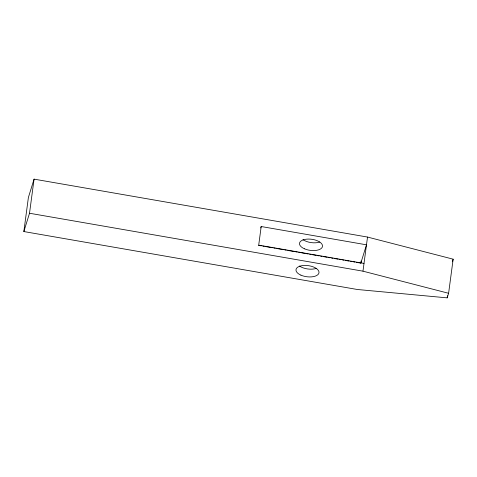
<?xml version="1.0" encoding="UTF-8"?>
<svg xmlns="http://www.w3.org/2000/svg" width="477" height="477" viewBox="0 0 477 477"><rect width="100%" height="100%" fill="white"/><g stroke="black" fill="none" stroke-linecap="round" stroke-linejoin="round"><path stroke-width="0.72" d="M23.85 231.554L28.399 197.448L34.07 179.137L367.523 237.063L453.15 259.178L448.601 293.283L447.182 297.863L357.309 289.485L23.85 231.554L29.52 213.249L34.07 179.137M356.432 262.368L360.821 263.125L366.491 244.82L261.187 226.527L258.707 245.13L364.011 263.423M360.821 263.125L361.101 261.014M448.601 293.283L362.973 271.174L367.523 237.063M447.182 297.863L447.474 295.686M260.752 227.934L261.187 226.527M452.339 261.79L453.15 259.178M258.445 245.345L261.372 245.852M262.833 246.108L264.294 246.359M265.761 246.615L272.337 247.754M273.804 248.01L275.265 248.267M276.726 248.517L283.308 249.662M284.769 249.918L286.236 250.169M287.697 250.425L294.279 251.57M295.74 251.82L297.201 252.077M298.662 252.327L300.128 252.583M301.589 252.84L305.244 253.472M306.711 253.728L308.172 253.979M309.633 254.235L311.093 254.491M312.56 254.742L316.215 255.38M317.676 255.63L319.143 255.887M320.604 256.143L322.064 256.393M323.525 256.65L327.186 257.282M328.647 257.538L330.108 257.795M331.569 258.045L333.035 258.301M334.496 258.552L338.151 259.19M339.618 259.446L341.079 259.697M342.54 259.953L344 260.203M345.467 260.46L349.122 261.098M350.583 261.348L352.044 261.605M353.511 261.855L354.971 262.111M29.52 213.249L362.973 271.174M319.763 242.048A11.609 5.605 7.6 0 1 303.008 239.663M316.245 268.408A11.609 5.605 7.6 0 1 299.49 266.017M300.915 275.146A11.609 5.605 7.6 0 0 318.982 272.82A11.609 5.605 7.6 0 0 302.573 265.582A11.609 5.605 7.6 0 0 300.915 275.146M304.433 248.791A11.609 5.605 7.6 0 0 322.494 246.466A11.609 5.605 7.6 0 0 306.085 239.221A11.609 5.605 7.6 0 0 304.433 248.791"/></g></svg>
